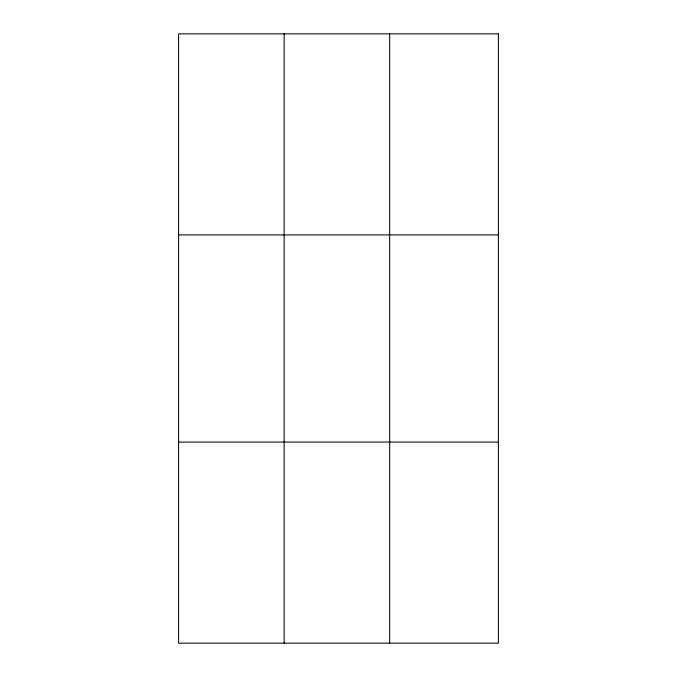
<?xml version="1.0" encoding="UTF-8"?>
<svg xmlns="http://www.w3.org/2000/svg" width="677" height="677" viewBox="0 0 677 677"><rect width="100%" height="100%" fill="white"/><g stroke="black" fill="none" stroke-linecap="round" stroke-linejoin="round"><path stroke-width="1.02" d="M284.137 643.15L284.137 33.85M389.673 643.15L389.673 33.85M178.601 234.919L498.399 234.919M178.601 442.081L498.399 442.081M498.399 33.85L498.399 643.15L178.601 643.15L178.601 33.85L498.399 33.85"/></g></svg>
